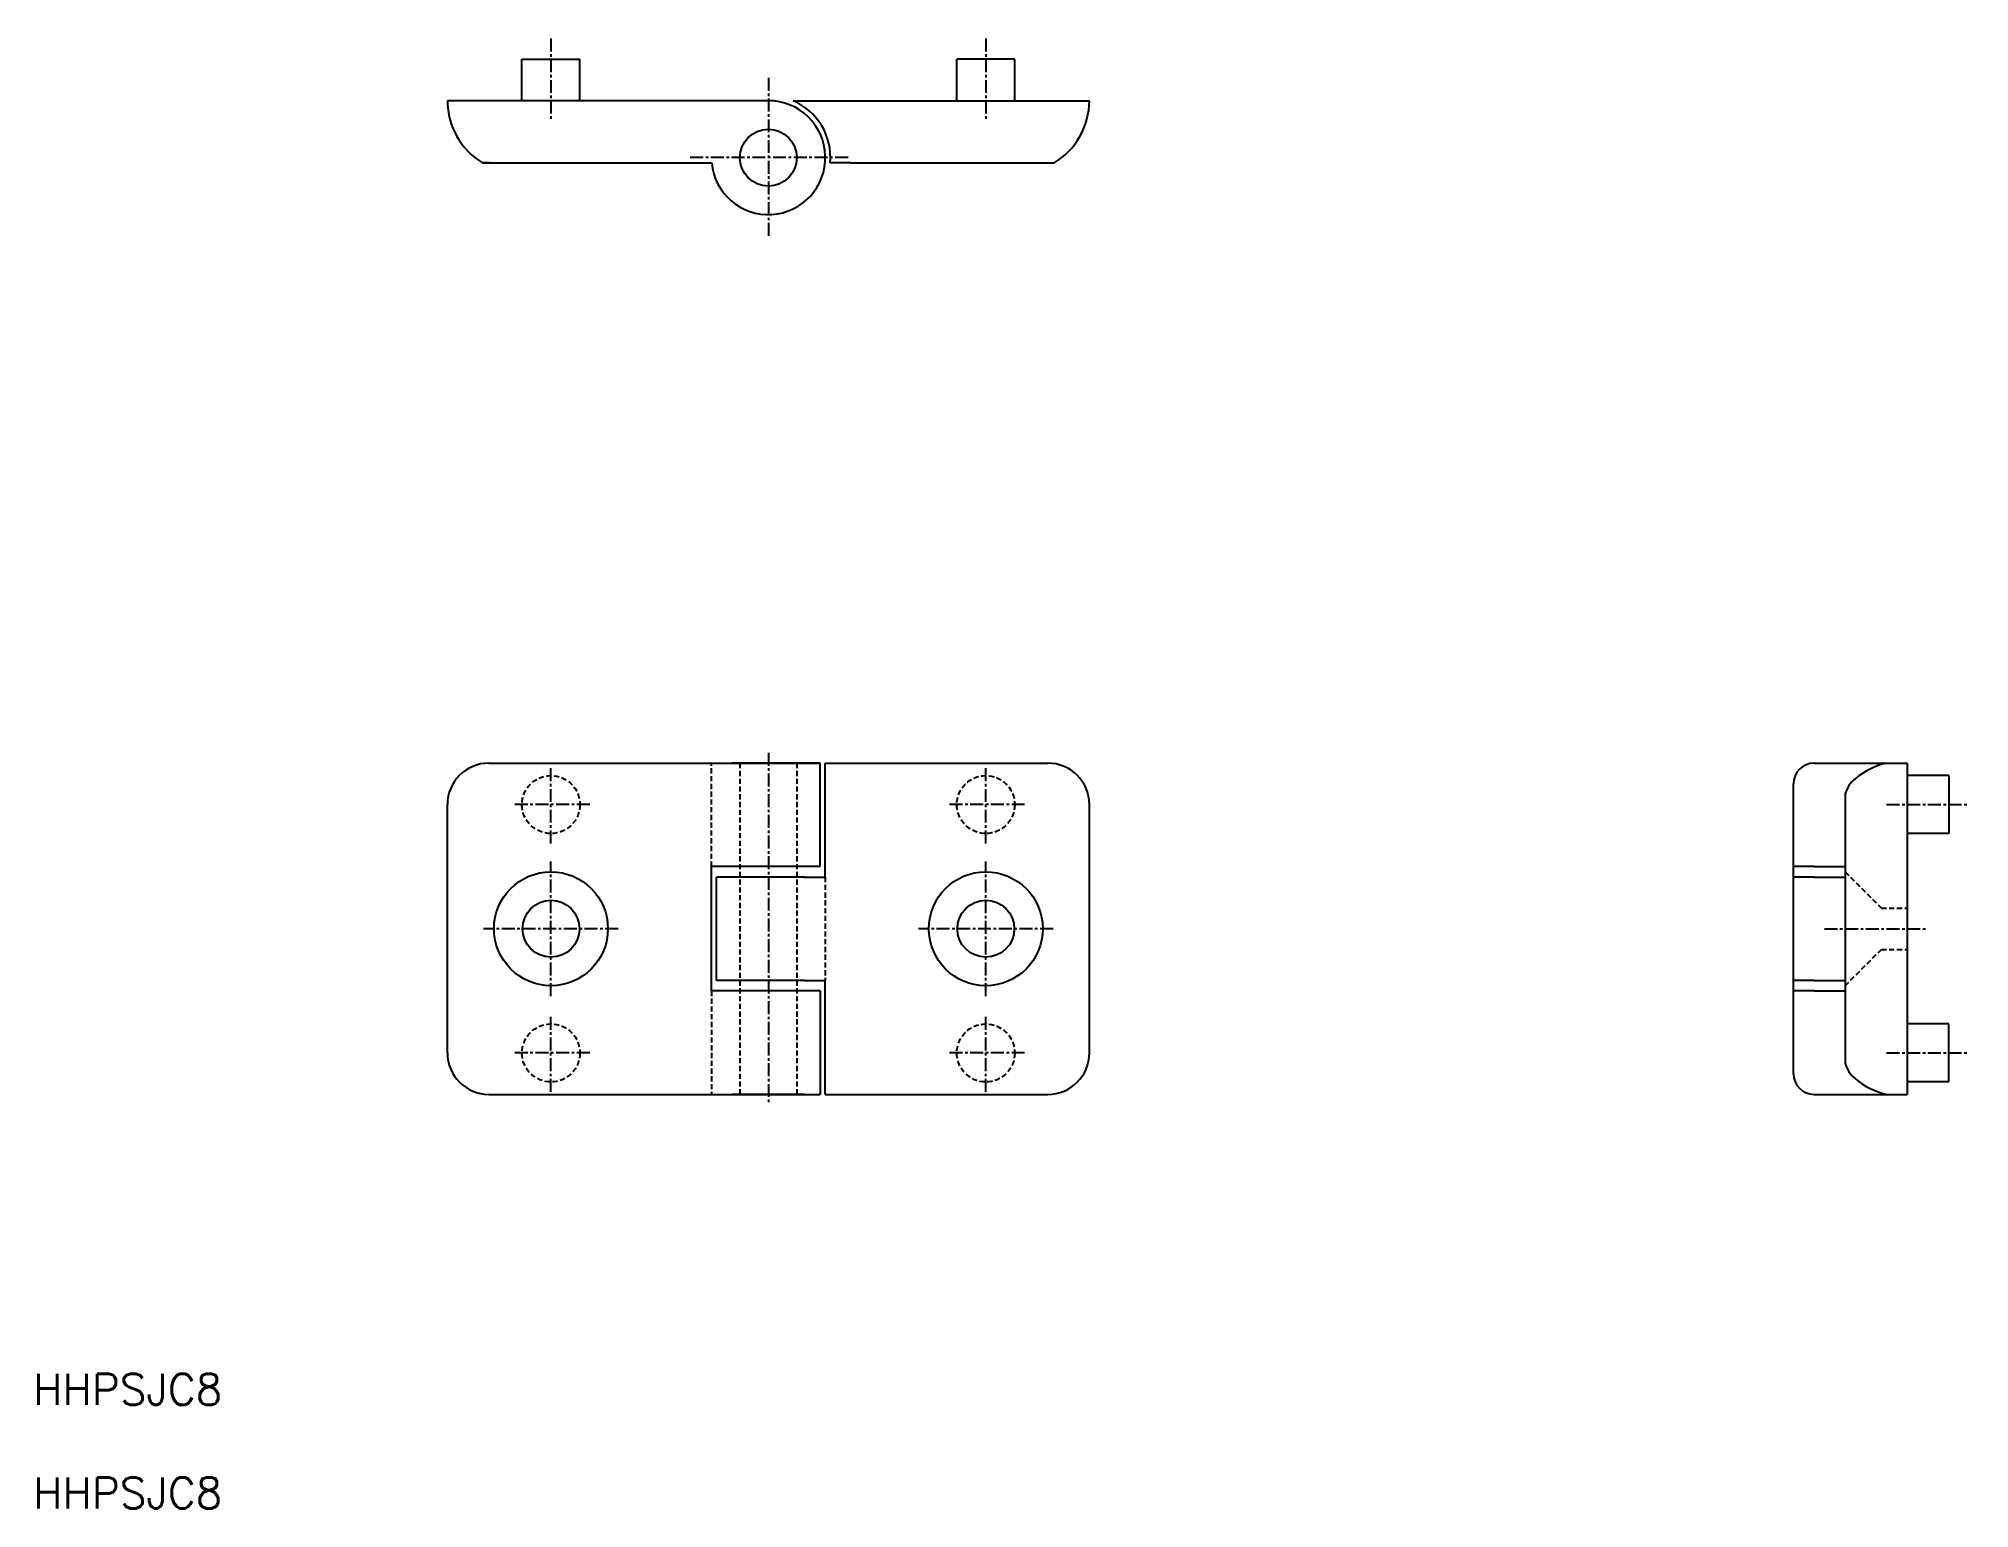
# Model space of a CAD drawing. Extents: x 11 to 197, y 10 to 152.
import ezdxf

# ---------------------------------------------------------------- set-up
doc = ezdxf.new("R2010")
doc.units = 0
doc.linetypes.add('CENTER', pattern=[2, 1.25, -0.25, 0.25, -0.25])
doc.linetypes.add('DASHED', pattern=[0.75, 0.5, -0.25])
doc.layers.get('0').update_dxf_attribs({"linetype": 'CONTINUOUS'})
doc.layers.add('CENTER', color=1, linetype='CENTER')
doc.styles.get("Standard").update_dxf_attribs({"font": 'txt.shx', "bigfont": '@extfont2.shx'})

msp = doc.modelspace()

# ---------------------------------------------------------------- linework, layer by layer
at = {"color": 7, "linetype": 'CONTINUOUS'}
for p, q in [((57.2, 146), (57.2, 150)), ((57.2, 150), (62.8, 150)), ((62.8, 146), (62.8, 150)), ((104.8, 150), (99.2, 150)), ((99.2, 146), (99.2, 150)), ((104.8, 146), (104.8, 150)), ((81, 146), (50, 146)), ((51, 146), (50, 146)), ((83.4, 146), (112, 146)), ((111, 146), (112, 146)), ((53.39, 140), (73.25, 140)), ((54, 140), (53.39, 140)), ((73.25, 140), (75.52, 140)), ((89, 140), (86.98, 140)), ((89, 140), (108, 140)), ((108, 140), (108.61, 140)), ((54, 82), (86, 82)), ((86, 82), (77.5, 82)), ((86, 72), (86, 82)), ((86.5, 82), (108, 82)), ((86.5, 71), (86.5, 82)), ((182, 82), (191, 82)), ((191, 82), (191, 50)), ((195, 80.8), (191, 80.8)), ((195, 80.8), (195, 75.2)), ((180, 52), (180, 80)), ((185, 79), (185, 53)), ((50, 54), (50, 78)), ((112, 54), (112, 78)), ((195, 75.2), (191, 75.2)), ((77.5, 72), (75.5, 72)), ((75.5, 67.33), (75.5, 72)), ((84.5, 71), (76, 71)), ((76, 61), (76, 71)), ((86, 72), (77.5, 72)), ((84.5, 71), (86.5, 71)), ((182, 72), (180, 72)), ((182, 71), (180, 71)), ((182, 72), (185, 72)), ((182, 71), (185, 71)), ((75.5, 60), (75.5, 67.33)), ((77.5, 60), (75.5, 60)), ((84.5, 61), (76, 61)), ((86, 60), (77.5, 60)), ((84.5, 61), (86.5, 61)), ((86, 60), (86, 50)), ((86.5, 50), (86.5, 61)), ((182, 61), (180, 61)), ((182, 60), (180, 60)), ((182, 61), (185, 61)), ((182, 60), (185, 60)), ((195, 56.8), (191, 56.8)), ((195, 51.2), (195, 56.8)), ((195, 51.2), (191, 51.2)), ((54, 50), (86, 50)), ((84.5, 50), (77.5, 50)), ((86.5, 50), (108, 50)), ((182, 50), (191, 50))]:
    msp.add_line(p, q, dxfattribs=at)
at = {"color": 3, "linetype": 'DASHED'}
for p, q in [((75.5, 72), (75.5, 82)), ((78.25, 82), (78.25, 50)), ((83.75, 82), (83.75, 50)), ((86.5, 71), (86.5, 61)), ((185, 71.5), (188.5, 68)), ((188.5, 68), (191, 68)), ((185, 60.5), (188.5, 64)), ((188.5, 64), (191, 64)), ((75.5, 60), (75.5, 50))]:
    msp.add_line(p, q, dxfattribs=at)
at = {"color": 7, "linetype": 'CONTINUOUS'}
for centre, radius in [((81, 140.5), 2.75), ((60, 66), 5.5), ((102, 66), 5.5), ((60, 66), 2.75), ((102, 66), 2.75)]:
    msp.add_circle(centre, radius, dxfattribs=at)
at = {"color": 3, "linetype": 'DASHED'}
for centre in [(60, 78), (102, 78), (60, 54), (102, 54)]:
    msp.add_circle(centre, 2.8, dxfattribs=at)
at = {"color": 7, "linetype": 'CONTINUOUS'}
for centre, radius, start, end in [((57, 146), 7, 180, 238.9973), ((81, 140.5), 5.5, 185.2159, 90), ((81, 140.5), 6, 355.2198, 66.4435), ((105, 146), 7, 301.0027, 0), ((54, 78), 4, 90, 180), ((108, 78), 4, 0, 90), ((182, 80), 2, 90, 180), ((187.66, 78.31), 2.75, 127.176, 165.4439), ((190.54, 75.17), 7, 102.7034, 130.4267), ((54, 54), 4, 180, 270), ((108, 54), 4, 270, 0), ((187.66, 53.69), 2.75, 194.5561, 232.824), ((182, 52), 2, 180, 270), ((190.54, 56.83), 7, 229.5733, 257.2966)]:
    msp.add_arc(centre, radius, start, end, dxfattribs=at)
for p in [(79.06, 138.56), (84.89, 136.61)]:
    msp.add_point(p, dxfattribs=at)
at = {"layer": 'CENTER', "color": 1, "linetype": 'CENTER'}
for p, q in [((60, 152), (60, 144)), ((102, 152), (102, 144)), ((81, 148.2), (81, 132.8)), ((88.7, 140.5), (73.3, 140.5)), ((81, 83), (81, 49)), ((60, 74.25), (60, 81.75)), ((102, 74.25), (102, 81.75)), ((63.75, 78), (56.25, 78)), ((105.75, 78), (98.25, 78)), ((189, 78), (197, 78)), ((60, 59.5), (60, 72.5)), ((102, 59.5), (102, 72.5)), ((66.5, 66), (53.5, 66)), ((108.5, 66), (95.5, 66)), ((183, 66), (193, 66)), ((60, 50.25), (60, 57.75)), ((102, 50.25), (102, 57.75)), ((63.75, 54), (56.25, 54)), ((105.75, 54), (98.25, 54)), ((189, 54), (197, 54))]:
    msp.add_line(p, q, dxfattribs=at)

# ---------------------------------------------------------------- texts
at = {"color": 7, "linetype": 'CONTINUOUS'}
for p in [(10, 20), (10, 10)]:
    msp.add_text('HHPSJC8', height=3, dxfattribs=at).set_placement(p)

doc.saveas('drawing.dxf')
